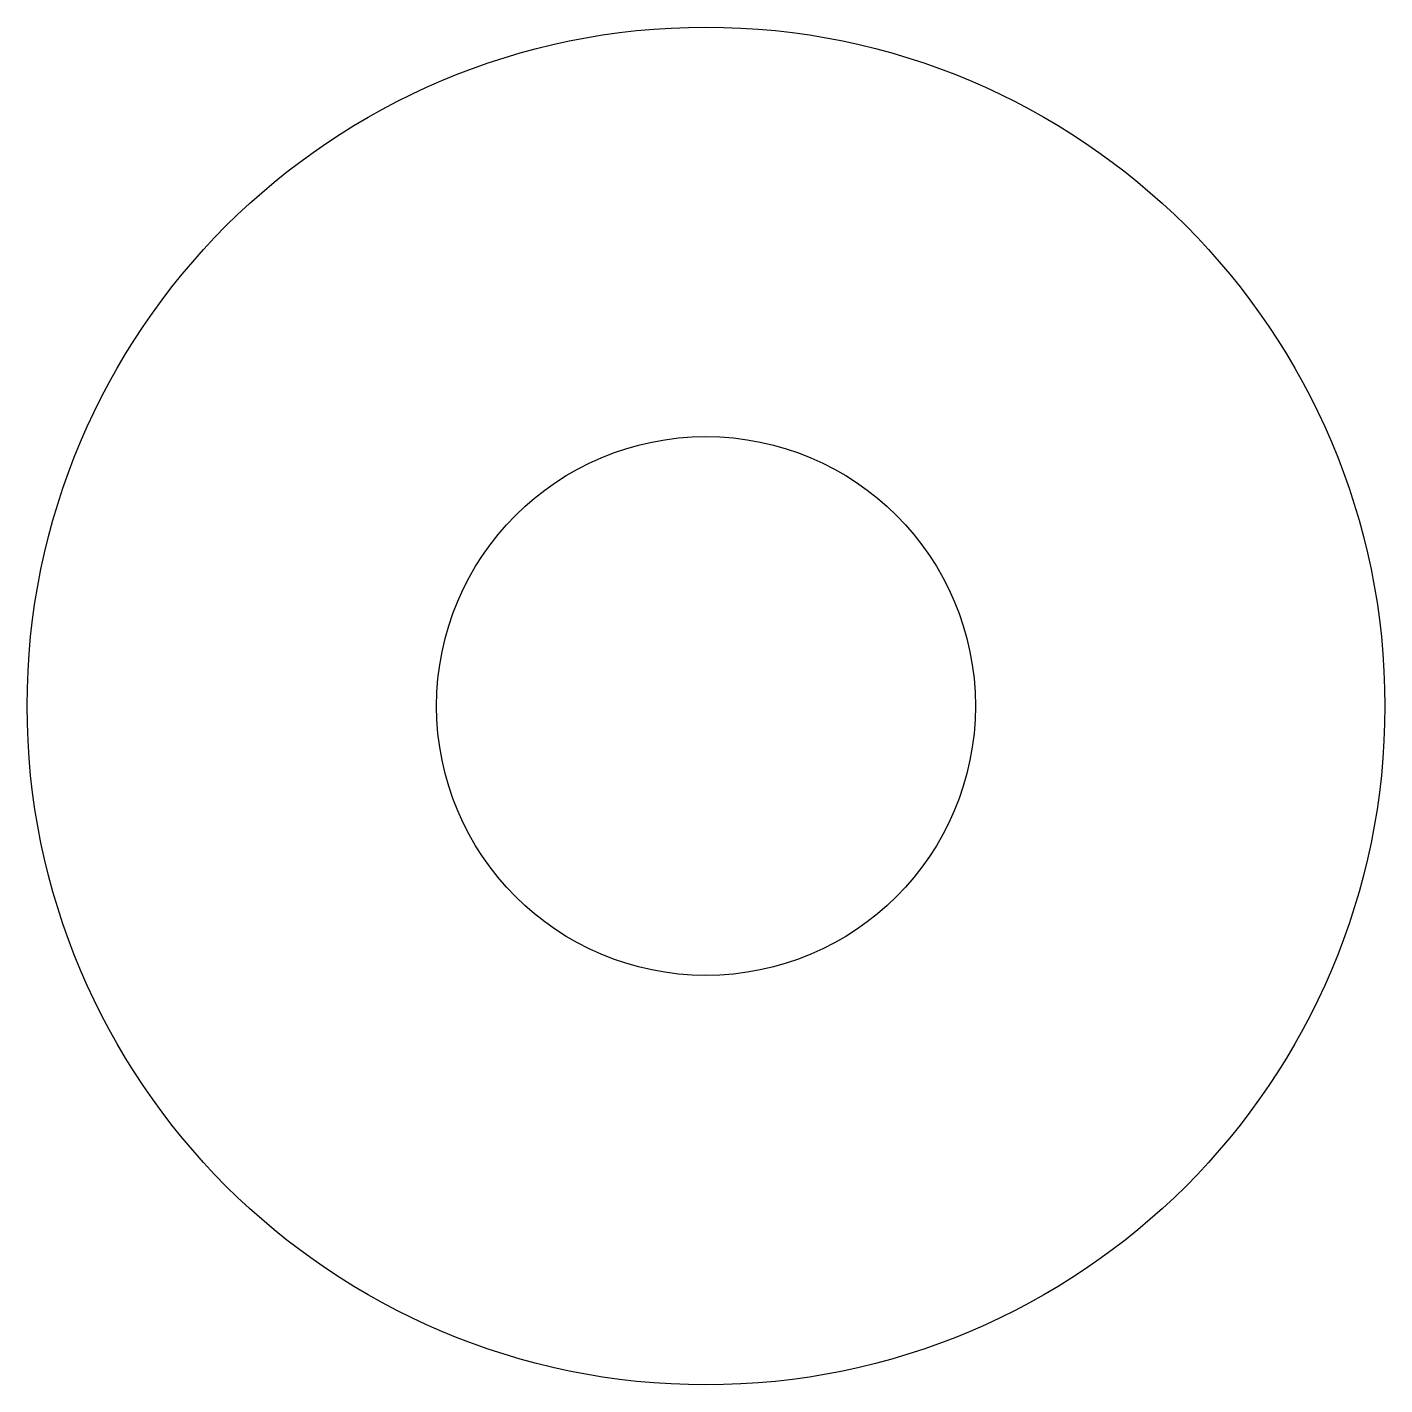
# Model space of a CAD drawing. Header units: centimetres. Extents: x -8.5 to -6.5, y -1 to 1.
import ezdxf

# ---------------------------------------------------------------- set-up
doc = ezdxf.new("R2010")
doc.units = ezdxf.units.CM
doc.layers.get('0').update_dxf_attribs({"linetype": 'CONTINUOUS'})

msp = doc.modelspace()

# ---------------------------------------------------------------- linework, layer by layer
for radius in [1, 0.3969]:
    msp.add_circle((-7.5, 0), radius)

doc.saveas('drawing.dxf')
